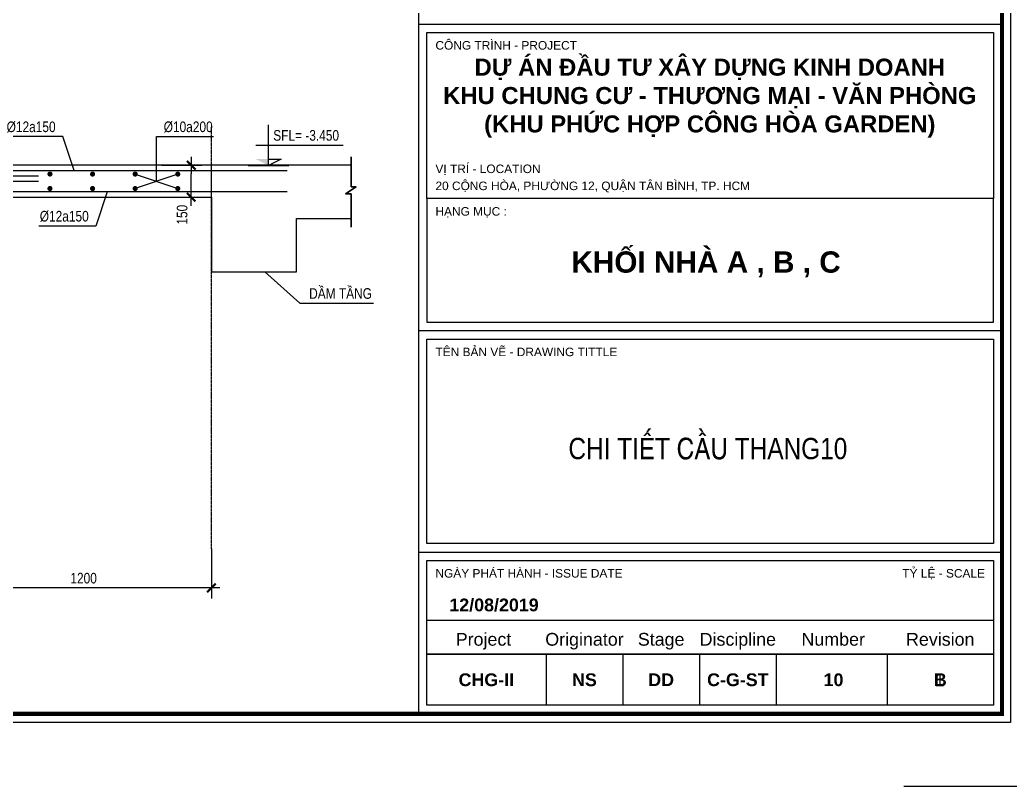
# Model space of a CAD drawing. Header units: millimetres. Extents: x 379264 to 1158416, y -283062 to 356890.
# Drawn here: x 1059951 to 1071576, y -31152 to -22152 of the extents above; entities that cross this region are included whole.
import ezdxf
from ezdxf.enums import TextEntityAlignment as Align

# ---------------------------------------------------------------- set-up
doc = ezdxf.new("R2010")
doc.units = ezdxf.units.MM
doc.linetypes.add('CENTER', pattern=[2, 1.25, -0.25, 0.25, -0.25])
doc.linetypes.add('HIDDEN', pattern=[9.525, 6.35, -3.175])
for name, color, linetype in [('02PM. TEXT B', 4, 'Continuous'), ('04PM. THIN', 7, 'Continuous'), ('05PM. FRAME', 4, 'Continuous'), ('06PM. HIDDEN', 4, 'HIDDEN'), ('08PM. SSS X', 6, 'Continuous'), ('11PM. DIM', 2, 'Continuous'), ('12PM. GRID', 8, 'CENTER'), ('BLOCK A - CHI TIET THANG 4$0$Net cat Tuong', 4, 'Continuous')]:
    doc.layers.add(name, color=color, linetype=linetype)
doc.layers.add('TEXT', color=7, linetype='Continuous', lineweight=15)
doc.styles.add('$0$title block pccc$0$Arial - Bold', font='arialbd.ttf', dxfattribs={"height": 2.5})
doc.styles.add('[PMDC2013]STYLE', font='arial.ttf', dxfattribs={"width": 0.8})
doc.styles.add('CHG_XX_Khung ten$0$A1 BORDER$0$ARIAL', font='arial.ttf')
doc.styles.add('CHG_XX_Khung ten$0$A1 BORDER$0$Arial - Bold', font='arialbd.ttf', dxfattribs={"height": 2.5})
doc.styles.add('CHG_XX_Khung ten$0$arial', font='arial.ttf')
doc.styles.add('VN', font='VHELVCB_0.TTF')
doc.dimstyles.new('20', dxfattribs={"dimtxt": 250, "dimasz": 200, "dimexe": 250, "dimexo": 0, "dimgap": 100, "dimtad": 1, "dimdec": 0, "dimlfac": 0.2, "dimzin": 0, "dimdsep": 46, "dimtxsty": '[PMDC2013]STYLE', "dimblk": 'TICK', "dimcen": 0, "dimdle": 300, "dimclrd": 2, "dimclre": 2, "dimclrt": 4, "dimadec": 0, "dimazin": 0, "dimtfac": 0.004, "dimtdec": 0, "dimtix": 1, "dimtmove": 2, "dimatfit": 3, "dimldrblk": 'TICK', "dimfxl": 1, "dimtvp": 0.8, "dimtolj": 1, "dimtzin": 0, "dimarcsym": 0})

# ---------------------------------------------------------------- blocks, each defined once
blk = doc.blocks.new('CHG_XX_Khung ten')
for p, q in [((687, 577), (687, 17)), ((687, 179), (824, 179)), ((687, 107), (824, 107)), ((687, 55), (824, 55))]:
    blk.add_line(p, q)
at = {"linetype": 'Continuous'}
for p, q in [((689, 39), (822, 39)), ((716.98, 31), (716.98, 19)), ((734.98, 31), (734.98, 19)), ((752.98, 31), (752.98, 19)), ((770.98, 31), (770.98, 19)), ((797, 31), (797, 19))]:
    blk.add_line(p, q, dxfattribs=at)
blk.add_lwpolyline([(15, 579), (826, 579), (826, 15), (15, 15)], close=True)
at = {"color": 4, "linetype": 'Continuous', "const_width": 1}
blk.add_lwpolyline([(17, 577), (824, 577), (824, 17), (17, 17)], close=True, dxfattribs=at)
at = {"linetype": 'Continuous'}
for points in [[(689, 177), (822, 177), (822, 138), (689, 138)], [(689, 109), (822, 109), (822, 138), (689, 138)], [(689, 105), (822, 105), (822, 57), (689, 57)], [(689, 53), (822, 53), (822, 31), (689, 31)], [(822, 19), (689, 19), (689, 31), (822, 31)]]:
    blk.add_lwpolyline(points, close=True, dxfattribs=at)
at = {"layer": 'Defpoints', "color": 1, "ltscale": 2}
blk.add_lwpolyline([(800.94, 0), (841, 0), (841, 40)], dxfattribs=at)
at = {"style": 'CHG_XX_Khung ten$0$A1 BORDER$0$ARIAL'}
for s, p in [('CÔNG TRÌNH - PROJECT', (691, 174)), ('VỊ TRÍ - LOCATION', (691, 145)), ('20 CỘNG HÒA, PHƯỜNG 12, QUẬN TÂN BÌNH, TP. HCM', (691, 141)), ('HẠNG MỤC :', (691, 135)), ('TÊN BẢN VẼ - DRAWING TITTLE', (691, 102)), ('NGÀY PHÁT HÀNH - ISSUE DATE', (691, 50))]:
    blk.add_text(s, height=2, dxfattribs=at).set_placement(p, align=Align.MIDDLE_LEFT)
blk.add_text('TỶ LỆ - SCALE', height=2, dxfattribs=at).set_placement((820, 50), align=Align.MIDDLE_RIGHT)
for s, style, p in [('12/08/2019', 'CHG_XX_Khung ten$0$A1 BORDER$0$Arial - Bold', (704.75, 42.57)), ('Project', 'CHG_XX_Khung ten$0$A1 BORDER$0$ARIAL', (702.28, 34.5)), ('Originator', 'CHG_XX_Khung ten$0$A1 BORDER$0$ARIAL', (725.98, 34.5)), ('Stage', 'CHG_XX_Khung ten$0$A1 BORDER$0$ARIAL', (743.98, 34.5)), ('Discipline', 'CHG_XX_Khung ten$0$A1 BORDER$0$ARIAL', (761.98, 34.5)), ('Number', 'CHG_XX_Khung ten$0$A1 BORDER$0$ARIAL', (784.37, 34.5)), ('Revision', 'CHG_XX_Khung ten$0$A1 BORDER$0$ARIAL', (809.5, 34.5)), ('CHG-II', 'CHG_XX_Khung ten$0$A1 BORDER$0$Arial - Bold', (702.94, 25)), ('NS', 'CHG_XX_Khung ten$0$A1 BORDER$0$Arial - Bold', (725.98, 25)), ('DD', 'CHG_XX_Khung ten$0$A1 BORDER$0$Arial - Bold', (743.98, 25)), ('1', 'CHG_XX_Khung ten$0$arial', (809.36, 24.93))]:
    blk.add_text(s, height=3, dxfattribs=dict(style=style)).set_placement(p, align=Align.MIDDLE_CENTER)
at = {"attachment_point": 2, "style": 'CHG_XX_Khung ten$0$A1 BORDER$0$Arial - Bold'}
for s, insert, char_height, width in [('DỰ ÁN ĐẦU TƯ XÂY DỰNG KINH DOANH\\PKHU CHUNG CƯ - THƯƠNG MẠI - VĂN PHÒNG\\P(KHU PHỨC HỢP CÔNG HÒA GARDEN)', (755.4, 170.88), 4, 159.8745), ('KHỐI NHÀ A , B , C', (754.52, 125.61), 5, 104.1229)]:
    blk.add_mtext(s, dxfattribs=dict(at, insert=insert, char_height=char_height, width=width))
blk = doc.blocks.new('*U1189')
at = {"layer": '04PM. THIN'}
for p, q in [((0, 0), (0, 950)), ((-300, 475), (1750, 475)), ((0, 150), (300, 150)), ((300, 150), (0, 0))]:
    blk.add_line(p, q, dxfattribs=at)
at = {"layer": '04PM. THIN', "linetype": 'ByBlock'}
blk.add_line((-475, 0), (475, 0), dxfattribs=at)
at = {"layer": '04PM. THIN'}
blk.add_solid([(0, 0), (0, 150), (-300, 150)], dxfattribs=at)
blk = doc.blocks.new('*U809')
at = {"const_width": 60}
for points in [[(-4970, 0, -1), (-5030, 0, -1)], [(-3970, 0, -1), (-4030, 0, -1)], [(-2970, 0, -1), (-3030, 0, -1)], [(-1970, 0, -1), (-2030, 0, -1)], [(-970, 0, -1), (-1030, 0, -1)], [(30, 0, -1), (-30, 0, -1)]]:
    blk.add_lwpolyline(points, format="xyb", close=True, dxfattribs=at)
blk = doc.blocks.new('*U811')
at = {"const_width": 60}
for points in [[(-3970, 0, -1), (-4030, 0, -1)], [(-2970, 0, -1), (-3030, 0, -1)], [(-1970, 0, -1), (-2030, 0, -1)], [(-970, 0, -1), (-1030, 0, -1)], [(30, 0, -1), (-30, 0, -1)]]:
    blk.add_lwpolyline(points, format="xyb", close=True, dxfattribs=at)
blk = doc.blocks.new('TICK')
at = {"color": 0, "linetype": 'ByBlock'}
blk.add_line((1, 0), (-1, 0), dxfattribs=at)
at = {"color": 7, "linetype": 'ByBlock', "const_width": 0.25}
blk.add_lwpolyline([(-0.5, -0.5), (0.5, 0.5)], dxfattribs=at)
blk = doc.blocks.new('*D1149')
at = {"layer": '11PM. DIM', "color": 2, "lineweight": -2, "ltscale": 0.3, "transparency": 16777216}
for p, q in [((774461, -253936), (775411, -253936)), ((775161, -254486), (775161, -254136)), ((774461, -254686), (775411, -254686))]:
    blk.add_line(p, q, dxfattribs=at)
at = {"layer": 'Defpoints', "color": 0, "ltscale": 0.3, "transparency": 16777216}
for p in [(774461, -253936), (775161, -253936), (774461, -254686)]:
    blk.add_point(p, dxfattribs=at)
at = {"layer": '11PM. DIM', "color": 2, "lineweight": -2, "ltscale": 0.3, "transparency": 16777216, "xscale": 200, "yscale": 200, "zscale": 200}
for p, rotation in [((775161, -253936), 90), ((775161, -254686), 270)]:
    blk.add_blockref('TICK', p, dxfattribs=dict(at, rotation=rotation))
at = {"layer": '11PM. DIM', "color": 4, "ltscale": 0.3, "transparency": 16777216, "insert": (774949, -255096), "char_height": 250, "attachment_point": 5, "rotation": 90, "style": '[PMDC2013]STYLE'}
blk.add_mtext('\\A1;150', dxfattribs=at)
blk = doc.blocks.new('*D1152')
at = {"layer": '11PM. DIM', "color": 2, "lineweight": -2, "ltscale": 0.3, "transparency": 16777216}
for p, q in [((769636, -262946), (769636, -264111)), ((775636, -262946), (775636, -264111)), ((775436, -263861), (769836, -263861))]:
    blk.add_line(p, q, dxfattribs=at)
at = {"layer": 'Defpoints', "color": 0, "ltscale": 0.3, "transparency": 16777216}
for p in [(769636, -262946), (775636, -262946), (769636, -263861)]:
    blk.add_point(p, dxfattribs=at)
at = {"layer": '11PM. DIM', "color": 2, "lineweight": -2, "ltscale": 0.3, "transparency": 16777216, "xscale": 200, "yscale": 200, "zscale": 200, "rotation": 180}
blk.add_blockref('TICK', (769636, -263861), dxfattribs=at)
at = {"layer": '11PM. DIM', "color": 2, "lineweight": -2, "ltscale": 0.3, "transparency": 16777216, "xscale": 200, "yscale": 200, "zscale": 200}
blk.add_blockref('TICK', (775636, -263861), dxfattribs=at)
at = {"layer": '11PM. DIM', "color": 4, "ltscale": 0.3, "transparency": 16777216, "insert": (772636, -263634), "char_height": 250, "attachment_point": 5, "style": '[PMDC2013]STYLE'}
blk.add_mtext('\\A1;1200', dxfattribs=at)
blk = doc.blocks.new('A$C7C323BBA')
at = {"layer": '04PM. THIN'}
for p, q in [((8774.4, 9719.9), (7774.4, 9379.9)), ((7774.4, 9719.9), (8774.4, 9379.9))]:
    blk.add_line(p, q, dxfattribs=at)
at = {"layer": '04PM. THIN', "flags": 128}
for points in [[(6339.6, 9799.9), (6075.4, 10599.9), (4734, 10599.9)], [(8274.4, 9549.9), (8274.4, 10599.9), (9615.8, 10599.9)], [(7117.1, 9299.9), (6852.8, 8499.9), (5511.5, 8499.9)], [(10819.4, 7424.9), (11639, 6684.9), (13369, 6684.9)]]:
    blk.add_lwpolyline(points, dxfattribs=at)
at = {"layer": '04PM. THIN'}
blk.add_lwpolyline([(12842.4, 8476), (12842.4, 8476), (12842.4, 9258.1), (12715.1, 9259), (12965.8, 9418.7), (12842.4, 9418.7), (12842.4, 10124.9), (12842.4, 10124.9), (12842.4, 9418.4), (12965.8, 9418.7), (12715.1, 9259), (12842.4, 9258.5)], close=True, dxfattribs=at)
at = {"layer": '05PM. FRAME', "ltscale": 0.25}
blk.add_lwpolyline([(9564.4, 9174.9), (9564.4, 7424.9), (11564.5, 7424.9), (11564.5, 8674.9), (12842.4, 8674.9)], dxfattribs=at)
at = {"layer": '06PM. HIDDEN', "linetype": 'HIDDEN', "ltscale": 0.25}
blk.add_line((9564.4, 9174.9), (9564.4, 9924.9), dxfattribs=at)
at = {"layer": '08PM. SSS X', "ltscale": 400}
for p, q in [((3774.4, 9799.9), (11339.5, 9799.9)), ((4072.9, 9674.9), (5505.8, 9674.9)), ((4745.8, 9549.9), (5505.8, 9549.9)), ((11339.5, 9299.9), (3899.4, 9299.9))]:
    blk.add_line(p, q, dxfattribs=at)
at = {"layer": '12PM. GRID', "ltscale": 3}
blk.add_line((9564.4, 915.1), (9564.4, 10834.9), dxfattribs=at)
at = {"layer": 'BLOCK A - CHI TIET THANG 4$0$Net cat Tuong'}
for p, q in [((12842.4, 9924.9), (9564.4, 9924.9)), ((4425.9, 9174.9), (9564.4, 9174.9))]:
    blk.add_line(p, q, dxfattribs=at)
blk.add_lwpolyline([(9564.4, 9924.9), (3569.4, 9924.9), (3569.4, 9508.3)], dxfattribs=at)
at = {"layer": '02PM. TEXT B', "ltscale": 500}
blk.add_blockref('*U1189', (10904.4, 9923.3), dxfattribs=at)
at = {"layer": '04PM. THIN', "xscale": -1}
blk.add_blockref('*U809', (3774.4, 9719.9), dxfattribs=at)
at = {"layer": '04PM. THIN', "rotation": 180}
blk.add_blockref('*U811', (4774.4, 9379.9), dxfattribs=at)
at = {"layer": '02PM. TEXT B', "color": 4, "style": '[PMDC2013]STYLE', "width": 0.8}
for s, p in [('%%C12a150', (4757.7, 10704.9)), ('%%C10a200', (8444.5, 10704.9)), ('%%C12a150', (5535.2, 8604.9)), ('DẦM TẦNG', (11859, 6789.9))]:
    blk.add_text(s, height=250, dxfattribs=at).set_placement(p)
at = {"layer": '02PM. TEXT B', "ltscale": 500, "style": '[PMDC2013]STYLE', "width": 0.8}
blk.add_text('SFL= -3.450', height=250, dxfattribs=at).set_placement((11015.4, 10628.3, 0), align=Align.MIDDLE_LEFT)
at = {"layer": '11PM. DIM', "ltscale": 0.3}
dim = blk.add_linear_dim(base=(9089.6, 9924.9), p1=(8389.6, 9174.9), p2=(8389.6, 9924.9), angle=90, dimstyle='20', dxfattribs=at)
dim.commit()
dim.dimension.update_dxf_attribs({"geometry": '*D1149', "text_midpoint": (8877.7, 8765.8), "dimtype": 128, "insert": (-766071.6, 263861.3)})
dim = blk.add_linear_dim(base=(3564.4, 0), p1=(9564.4, 915.1), p2=(3564.4, 915.1), dimstyle='20', dxfattribs=at)
dim.commit()
dim.dimension.update_dxf_attribs({"geometry": '*D1152', "text_midpoint": (6564.4, 227.6), "insert": (-766071.6, 263861.3)})

msp = doc.modelspace()

# ---------------------------------------------------------------- block references
at = {"layer": '04PM. THIN', "xscale": 50, "yscale": 50, "zscale": 50}
msp.add_blockref('CHG_XX_Khung ten', (1030279.92, -31152.33), dxfattribs=at)

# ---------------------------------------------------------------- next in the draw order: block references
at = {"xscale": 0.5, "yscale": 0.5, "zscale": 0.5}
msp.add_blockref('A$C7C323BBA', (1057418.15, -28823.78), dxfattribs=at)

# ---------------------------------------------------------------- next in the draw order: texts
at = {"style": '$0$title block pccc$0$Arial - Bold'}
for s, p in [('C-G-ST', (1068379.02, -29902.33)), ('10', (1069502.04, -29902.33)), ('B', (1070755.54, -29902.33))]:
    msp.add_text(s, height=150, dxfattribs=at).set_placement(p, align=Align.MIDDLE_CENTER)
at = {"layer": 'TEXT', "style": 'VN'}
msp.add_text('CHI TIEÁT CAÀU THANG10', height=250, dxfattribs=at).set_placement((1068027.34, -27312.19), align=Align.CENTER)

doc.saveas('drawing.dxf')
